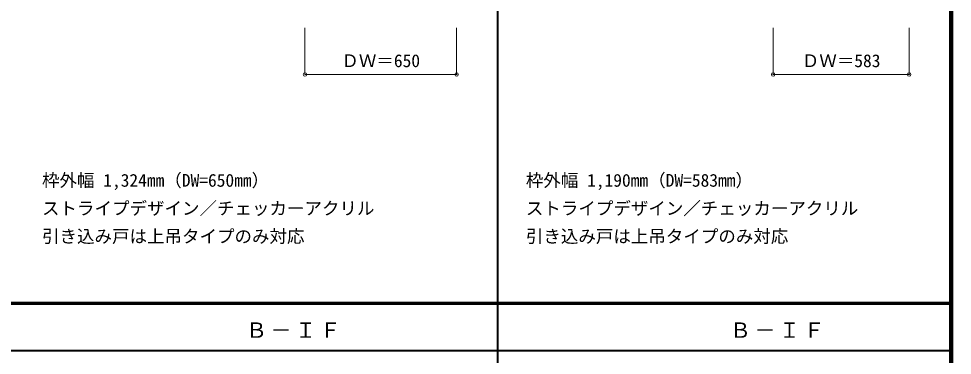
# Model space of a CAD drawing. Units: millimetres, scale not verified. Extents: x -6000 to 5700, y -4307 to 4260.
# Drawn here: x 1698 to 5700, y -36 to 1407 of the extents above; entities that cross this region are included whole.
import ezdxf
from ezdxf.enums import TextEntityAlignment as Align

# ---------------------------------------------------------------- set-up
doc = ezdxf.new("R2010")
doc.units = ezdxf.units.MM
doc.header["$LTSCALE"] = 30
doc.header["$PDMODE"] = 32
doc.header["$PDSIZE"] = 15
for name, color, linetype, lineweight in [('0-2_扉', 4, 'Continuous', 9), ('0-A_文字', 7, 'Continuous', 18), ('0-B_寸法', 7, 'Continuous', 18), ('F-1_枠', 6, 'Continuous', 40)]:
    doc.layers.add(name, color=color, linetype=linetype, lineweight=lineweight)
doc.styles.add('ＭＳ ゴシック', font='')
doc.styles.get('ＭＳ ゴシック').set_extended_font_data('MS Gothic')

msp = doc.modelspace()

# ---------------------------------------------------------------- linework, layer by layer
at = {"layer": '0-2_扉', "color": 7, "lineweight": 18}
for p, q in [((3575, 1168), (3575, 1368)), ((5515, 1168), (5515, 1368))]:
    msp.add_line(p, q, dxfattribs=at)
at = {"layer": '0-B_寸法', "color": 4, "lineweight": 9}
for p, q in [((2925, 1168), (2925, 1368)), ((3575, 1168), (3575, 1368)), ((4932, 1168), (4932, 1368)), ((5515, 1168), (5515, 1368)), ((3575, 1168), (2925, 1168)), ((5515, 1168), (4932, 1168))]:
    msp.add_line(p, q, dxfattribs=at)
at = {"layer": '0-B_寸法'}
for p in [(2925, 1168), (3575, 1168), (4932, 1168), (5515, 1168)]:
    msp.add_point(p, dxfattribs=at)
at = {"layer": 'F-1_枠'}
for p, q in [((3752, -3790), (3752, 4175)), ((5690, 4175), (5690, -4205)), ((5695, 4175), (5695, -4205)), ((5700, 4175), (5700, -4205)), ((-6000, 190.5), (5700, 190.5)), ((-6000, 187.5), (5700, 187.5)), ((-6000, 184.5), (5700, 184.5)), ((-6000, -15.5), (5700, -15.5))]:
    msp.add_line(p, q, dxfattribs=at)

# ---------------------------------------------------------------- texts
at = {"layer": '0-A_文字', "style": 'ＭＳ ゴシック'}
for s, p in [('枠外幅 1,324mm（DW=650mm）', (1798, 670.5)), ('枠外幅 1,190mm（DW=583mm）', (3872, 670.5)), ('ストライプデザイン／チェッカーアクリル', (1798, 550.5)), ('ストライプデザイン／チェッカーアクリル', (3872, 550.5)), ('引き込み戸は上吊タイプのみ対応', (1798, 430.5)), ('引き込み戸は上吊タイプのみ対応', (3872, 430.5))]:
    msp.add_text(s, height=54.99, dxfattribs=at).set_placement(p, align=Align.BOTTOM_LEFT)
at = {"layer": '0-A_文字', "char_height": 65.98, "attachment_point": 7, "style": 'ＭＳ ゴシック'}
for insert in [(2672.5, 39.5), (4746.5, 39.5)]:
    msp.add_mtext('\\T1.17;Ｂ－ＩＦ', dxfattribs=dict(at, insert=insert))
at = {"layer": '0-B_寸法', "style": 'ＭＳ ゴシック'}
for s, p in [('ＤＷ＝650', (3081.25, 1183)), ('ＤＷ＝583', (5054.75, 1183))]:
    msp.add_text(s, height=54.99, dxfattribs=at).set_placement(p, align=Align.BOTTOM_LEFT)

doc.saveas('drawing.dxf')
